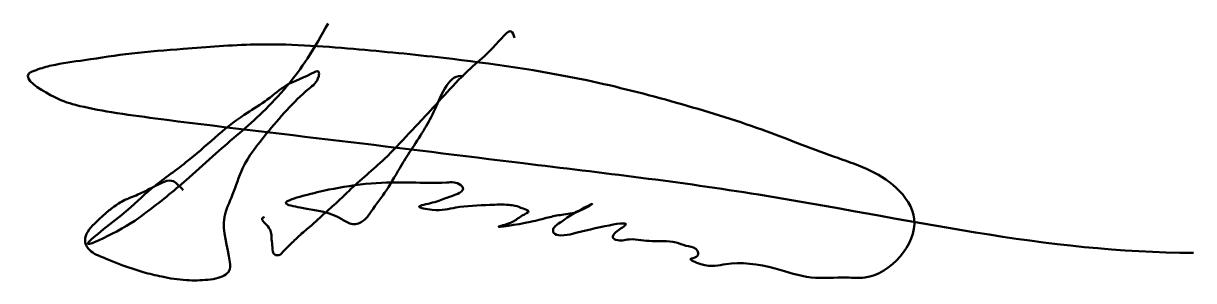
# Model space of a CAD drawing. Header units: millimetres. Extents: x 2589.1 to 2615.2, y 1459.7 to 1465.4.
import ezdxf

# ---------------------------------------------------------------- set-up
doc = ezdxf.new("R2010")
doc.units = ezdxf.units.MM
doc.layers.add('Слой1', color=250, linetype='Continuous')

msp = doc.modelspace()

# ---------------------------------------------------------------- linework, layer by layer
at = {"layer": 'Слой1', "color": 5, "lineweight": 50, "end_tangent": (-0.707107, -0.707107)}
msp.add_spline([(2595.874, 1465.405), (2595.414, 1464.625), (2594.414, 1463.425), (2593.374, 1462.505), (2592.774, 1461.965), (2591.884, 1461.235), (2591.164, 1460.765), (2590.524, 1460.485), (2591.264, 1461.125), (2591.944, 1461.725), (2592.704, 1462.305), (2594.004, 1463.365), (2594.464, 1463.665), (2594.884, 1463.985), (2595.504, 1464.285), (2595.664, 1464.325), (2595.664, 1464.225), (2595.444, 1463.945), (2594.504, 1462.945), (2593.964, 1462.165), (2593.744, 1461.585), (2593.564, 1461.085), (2593.684, 1460.075), (2593.664, 1459.875), (2593.594, 1459.805), (2593.424, 1459.725), (2593.194, 1459.685), (2592.714, 1459.675), (2592.164, 1459.755), (2591.754, 1459.855), (2590.844, 1460.185), (2590.524, 1460.385), (2590.454, 1460.565), (2590.514, 1460.755), (2590.664, 1460.935), (2590.844, 1461.105), (2591.044, 1461.275), (2591.304, 1461.445), (2591.634, 1461.585), (2592.164, 1461.845), (2592.384, 1461.895), (2592.504, 1461.825), (2592.644, 1461.685)], degree=3, dxfattribs=at)
at = {"layer": 'Слой1', "color": 5, "lineweight": 50, "start_tangent": (0.812748, 0.582615)}
msp.add_spline([(2600.034, 1465.085), (2599.954, 1465.225), (2599.754, 1465.085), (2599.454, 1464.765), (2599.054, 1464.405), (2598.034, 1463.325), (2597.674, 1462.945), (2597.134, 1462.385), (2596.334, 1461.665), (2596.084, 1461.425), (2595.774, 1461.145), (2595.534, 1460.925), (2595.284, 1460.715), (2595.074, 1460.515), (2594.894, 1460.335), (2594.774, 1460.235), (2594.684, 1460.245), (2594.634, 1460.405), (2594.614, 1460.585), (2594.554, 1460.845), (2594.414, 1461.065), (2594.454, 1461.085)], degree=3, dxfattribs=at)
at = {"layer": 'Слой1', "color": 5, "lineweight": 50, "start_tangent": (-0.97255, 0.232696), "end_tangent": (1, 0)}
msp.add_spline([(2598.894, 1464.225), (2598.254, 1463.485), (2598.034, 1463.065), (2597.754, 1462.625), (2597.514, 1462.245), (2597.174, 1461.685), (2596.834, 1461.205), (2596.664, 1461.005), (2596.424, 1460.925), (2596.184, 1461.035), (2595.254, 1461.295), (2594.934, 1461.395), (2595.314, 1461.555), (2595.894, 1461.695), (2596.834, 1461.835), (2597.734, 1461.855), (2598.514, 1461.855), (2598.834, 1461.795), (2598.884, 1461.715), (2598.764, 1461.605), (2598.524, 1461.515), (2598.204, 1461.405), (2597.904, 1461.315), (2598.194, 1461.245), (2598.724, 1461.295), (2599.484, 1461.355), (2599.904, 1461.355), (2600.044, 1461.335), (2600.224, 1461.275), (2600.344, 1461.215), (2600.204, 1461.115), (2599.984, 1460.975), (2599.684, 1460.875), (2600.384, 1460.975), (2600.784, 1461.075), (2601.084, 1461.135), (2601.464, 1461.215), (2601.764, 1461.375), (2601.244, 1461.095), (2600.984, 1460.915), (2600.904, 1460.835), (2600.904, 1460.735), (2601.064, 1460.675), (2601.344, 1460.715), (2602.494, 1460.895), (2602.294, 1460.745), (2602.224, 1460.625), (2602.294, 1460.575), (2602.584, 1460.585), (2602.854, 1460.565), (2603.344, 1460.545), (2603.634, 1460.515), (2603.854, 1460.445), (2604.074, 1460.375), (2604.124, 1460.285), (2604.084, 1460.195), (2603.964, 1460.155), (2604.184, 1460.035), (2604.744, 1460.035), (2605.844, 1459.935), (2606.644, 1459.735), (2607.444, 1459.735), (2607.844, 1459.735), (2608.944, 1461.035), (2608.544, 1461.735), (2607.144, 1462.435), (2605.544, 1463.035), (2603.644, 1463.635), (2601.644, 1464.135), (2598.444, 1464.635), (2596.444, 1464.835), (2594.244, 1464.935), (2592.644, 1464.835), (2591.494, 1464.735), (2590.444, 1464.585), (2589.704, 1464.465), (2589.364, 1464.365), (2589.204, 1464.285), (2589.684, 1463.805), (2590.244, 1463.585), (2591.044, 1463.425), (2592.024, 1463.285), (2596.124, 1462.785), (2600.224, 1462.285), (2605.474, 1461.585), (2615.174, 1460.285)], degree=3, dxfattribs=at)

doc.saveas('drawing.dxf')
